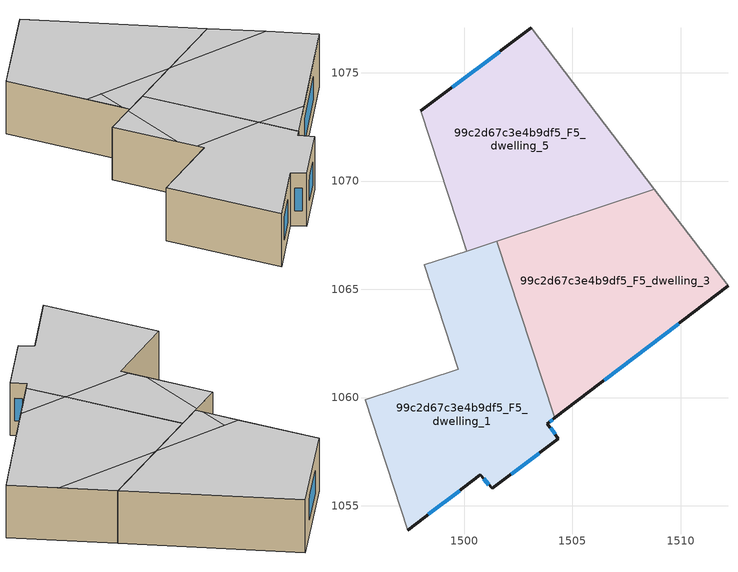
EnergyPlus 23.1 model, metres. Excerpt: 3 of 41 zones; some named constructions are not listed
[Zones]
99c2d67c3e4b9df5_F5_dwelling_1
 floor to 99c2d67c3e4b9df5_F4_dwelling_1 (EU_floor_Construction): 1501.51,1067.23 1504.19,1059.06 1503.85,1058.8 1504.34,1058.09 1501.3,1055.8 1500.74,1056.42 1497.4,1053.87 1495.42,1059.91 1499.73,1061.32 1498.15,1066.12 z15
 wall outside (EU_wall_Construction): 1497.4,1053.87 1500.74,1056.42 1501.3,1055.8 1504.34,1058.09 1503.85,1058.8 1504.19,1059.06 z15:18
 wall to 99c2d67c3e4b9df5_F5_dwelling_0 (EU_wall_Construction): 1495.42,1059.91 1497.4,1053.87 z15:18
 wall to 99c2d67c3e4b9df5_F5_dwelling_4 (EU_wall_Construction): 1500.11,1066.77 1498.15,1066.12 1499.73,1061.32 1495.42,1059.91 z15:18
 wall to 99c2d67c3e4b9df5_F5_dwelling_3 (EU_wall_Construction): 1504.19,1059.06 1501.51,1067.23 z15:18
 wall to 99c2d67c3e4b9df5_F5_dwelling_5 (EU_wall_Construction): 1501.51,1067.23 1500.11,1066.77 z15:18
 window (EU_Window_Construction): 1502.17,1056.45 1503.47,1057.44 / 1500.9,1056.24 1501.14,1055.98 / 1498.35,1054.6 1499.78,1055.69 / 1503.95,1058.87 1504.09,1058.98 / 1504.2,1058.29 1503.99,1058.59 z15.86:17.14
 ceiling to 99c2d67c3e4b9df5_F6_dwelling_1 (EU_floor_Construction): 1501.3,1055.8 1504.34,1058.09 1503.85,1058.8 1504.19,1059.06 1503.52,1061.11 1499.59,1061.73 1499.73,1061.32 1495.42,1059.91 1497.4,1053.87 1500.74,1056.42 z18
 ceiling to 99c2d67c3e4b9df5_F6_dwelling_3 (EU_floor_Construction): 1503.52,1061.11 1501.51,1067.23 1499.92,1066.7 1499.28,1062.67 1499.59,1061.73 z18
 ceiling to 99c2d67c3e4b9df5_F6_dwelling_2 (EU_floor_Construction): 1499.28,1062.67 1499.92,1066.7 1498.15,1066.12 z18
99c2d67c3e4b9df5_F5_dwelling_3
 floor to 99c2d67c3e4b9df5_F4_dwelling_3 (EU_floor_Construction): 1508.79,1069.61 1512.19,1065.16 1504.19,1059.06 1501.51,1067.23 z15
 wall outside (EU_wall_Construction): 1504.19,1059.06 1512.19,1065.16 z15:18
 wall adiabatic (EU_wall_Construction): 1512.19,1065.16 1508.79,1069.61 z15:18
 wall to 99c2d67c3e4b9df5_F5_dwelling_5 (EU_wall_Construction): 1508.79,1069.61 1501.51,1067.23 z15:18
 window (EU_Window_Construction): 1506.48,1060.8 1509.9,1063.42 z15.86:17.14
 ceiling to 99c2d67c3e4b9df5_F6_dwelling_3 (EU_floor_Construction): 1512.19,1065.16 1510.58,1067.27 1504.54,1068.22 1501.51,1067.23 1503.52,1061.11 1506.31,1060.67 z18
 ceiling to 99c2d67c3e4b9df5_F6_dwelling_1 (EU_floor_Construction): 1506.31,1060.67 1503.52,1061.11 1504.19,1059.06 z18
 ceiling to 99c2d67c3e4b9df5_F6_dwelling_4 (EU_floor_Construction): 1510.58,1067.27 1508.79,1069.61 1504.54,1068.22 z18
99c2d67c3e4b9df5_F5_dwelling_5
 floor to 99c2d67c3e4b9df5_F4_dwelling_5 (EU_floor_Construction): 1503.09,1077.08 1508.79,1069.61 1500.11,1066.77 1497.99,1073.24 z15
 wall outside (EU_wall_Construction): 1503.09,1077.08 1497.99,1073.24 z15:18
 wall to 99c2d67c3e4b9df5_F5_dwelling_4 (EU_wall_Construction): 1497.99,1073.24 1500.11,1066.77 z15:18
 wall adiabatic (EU_wall_Construction): 1508.79,1069.61 1503.09,1077.08 z15:18
 window (EU_Window_Construction): 1501.64,1075.98 1499.45,1074.34 z15.86:17.14
 ceiling to 99c2d67c3e4b9df5_F6_dwelling_4 (EU_floor_Construction): 1508.79,1069.61 1503.09,1077.08 1497.99,1073.24 1499.37,1069.03 1504.54,1068.22 z18
 ceiling to 99c2d67c3e4b9df5_F6_dwelling_3 (EU_floor_Construction): 1504.54,1068.22 1500.26,1068.89 1499.99,1067.15 1500.11,1066.77 z18
 ceiling to 99c2d67c3e4b9df5_F6_dwelling_2 (EU_floor_Construction): 1499.99,1067.15 1500.26,1068.89 1499.37,1069.03 z18
[SCHEDULE:FILE] Column Number=1; Rows to Skip at Top=0; Number of Hours of Data=8760; Column Separator=Comma; Interpolate to Timestep=No; Minutes per Item=60; Adjust Schedule for Daylight Savings=Yes
Name | File
EU_Step8_GainSchedule_99c2d67c3e4b9df5_F3_dwelling_3_f000 | ../../schedules/99c2d67c3e4b9df5/99c2d67c3e4b9df5_F3_dwelling_3_f000_gain.csv
EU_Step8_GainSchedule_99c2d67c3e4b9df5_F3_dwelling_4_f000 | ../../schedules/99c2d67c3e4b9df5/99c2d67c3e4b9df5_F3_dwelling_4_f000_gain.csv
EU_Step8_GainSchedule_99c2d67c3e4b9df5_F3_dwelling_5_f000 | ../../schedules/99c2d67c3e4b9df5/99c2d67c3e4b9df5_F3_dwelling_5_f000_gain.csv
EU_Step8_GainSchedule_99c2d67c3e4b9df5_F4_dwelling_0_f000 | ../../schedules/99c2d67c3e4b9df5/99c2d67c3e4b9df5_F4_dwelling_0_f000_gain.csv
EU_Step8_GainSchedule_99c2d67c3e4b9df5_F4_dwelling_1_f000 | ../../schedules/99c2d67c3e4b9df5/99c2d67c3e4b9df5_F4_dwelling_1_f000_gain.csv
EU_Step8_GainSchedule_99c2d67c3e4b9df5_F4_dwelling_2_f000 | ../../schedules/99c2d67c3e4b9df5/99c2d67c3e4b9df5_F4_dwelling_2_f000_gain.csv
EU_Step8_GainSchedule_99c2d67c3e4b9df5_F4_dwelling_3_f000 | ../../schedules/99c2d67c3e4b9df5/99c2d67c3e4b9df5_F4_dwelling_3_f000_gain.csv
EU_Step8_GainSchedule_99c2d67c3e4b9df5_F4_dwelling_4_f000 | ../../schedules/99c2d67c3e4b9df5/99c2d67c3e4b9df5_F4_dwelling_4_f000_gain.csv
EU_Step8_GainSchedule_99c2d67c3e4b9df5_F4_dwelling_5_f000 | ../../schedules/99c2d67c3e4b9df5/99c2d67c3e4b9df5_F4_dwelling_5_f000_gain.csv
